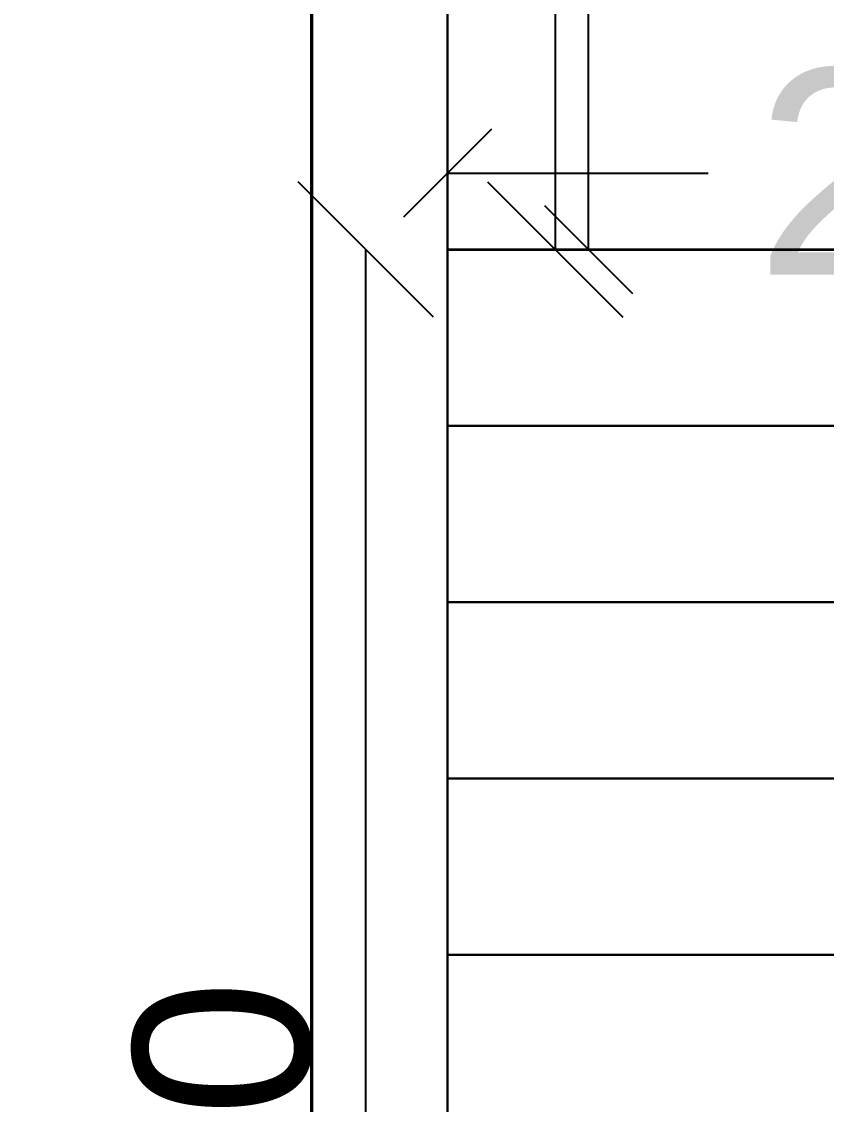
# Model space of a CAD drawing. Header units: metres. Extents: x 0 to 298, y 0 to 162.
# Drawn here: x 195.158 to 196.526, y 103.363 to 105.205 of the extents above; entities that cross this region are included whole.
import ezdxf

# ---------------------------------------------------------------- set-up
doc = ezdxf.new("R2010")
doc.units = ezdxf.units.M
doc.header["$MEASUREMENT"] = 0
doc.layers.add('BLK_1_FLR_0_CARPET_AREA', color=10, linetype='Continuous')
doc.layers.add('BLK_1_FLR_0_REGULAR_ROOM_3', color=117, linetype='Continuous')
for name, color, linetype, lineweight in [('BLK_1_FLR_0_STAIR_1', 4, 'Continuous', 30), ('BLK_1_FLR_0_STAIR_1_FLIGHT_1', 4, 'Continuous', 30), ('BLK_1_FLR_0_STAIR_1_LANDING_1', 4, 'Continuous', 30)]:
    doc.layers.add(name, color=color, linetype=linetype, lineweight=lineweight)
doc.styles.add('arial', font='arial.ttf')
doc.styles.get("Standard").update_dxf_attribs({"font": 'arial.ttf', "height": 0.35})
doc.dimstyles.new('CIVIL Mt.', dxfattribs={"dimscale": 0, "dimtxt": 0.23, "dimasz": 0.15, "dimexe": 0.18, "dimexo": 0.0625, "dimgap": 0.1, "dimtad": 0, "dimzin": 0, "dimdsep": 46, "dimtxsty": 'Standard', "dimblk": 'OBLIQUE', "dimcen": 0.09, "dimse1": 1, "dimse2": 1, "dimclrd": 253, "dimclrt": 4, "dimadec": 0, "dimazin": 0, "dimtfac": 1, "dimtofl": 0, "dimtmove": 1, "dimatfit": 1, "dimfxl": 0, "dimfrac": 2, "dimtolj": 1, "dimtzin": 0, "dimarcsym": 0})
doc.dimstyles.new('OPEN SPACE', dxfattribs={"dimtxt": 0.3, "dimasz": 0.23, "dimexe": 0.1875, "dimexo": 0.0625, "dimgap": 0.09, "dimtad": 3, "dimzin": 0, "dimdsep": 46, "dimtxsty": 'arial', "dimblk": 'OBLIQUE', "dimcen": 0.09, "dimse1": 1, "dimse2": 1, "dimclrd": 6, "dimclre": 6, "dimclrt": 7, "dimadec": 0, "dimazin": 0, "dimtfac": 0.5, "dimtix": 1, "dimtmove": 0, "dimatfit": 3, "dimfxl": 0, "dimtolj": 1, "dimtzin": 0, "dimarcsym": 0})

# ---------------------------------------------------------------- blocks, each defined once
blk = doc.blocks.new('_Oblique')
at = {"color": 0, "linetype": 'ByBlock', "lineweight": -2}
blk.add_line((-0.5, -0.5), (0.5, 0.5), dxfattribs=at)
blk = doc.blocks.new('*D46')
at = {"color": 253, "lineweight": -2, "ltscale": 0.25}
for p, q in [((196.1219, 106.8172), (196.1219, 106.3742)), ((196.1219, 104.8172), (196.1219, 105.2602))]:
    blk.add_line(p, q, dxfattribs=at)
at = {"layer": 'Defpoints', "color": 0, "lineweight": 35, "ltscale": 0.25}
for p in [(196.1219, 106.8172), (196.191, 106.8172), (196.191, 104.8172)]:
    blk.add_point(p, dxfattribs=at)
at = {"color": 253, "lineweight": -2, "ltscale": 0.25, "xscale": 0.15, "yscale": 0.15, "zscale": 0.15}
for p, rotation in [((196.1219, 106.8172), 90), ((196.1219, 104.8172), 270)]:
    blk.add_blockref('_Oblique', p, dxfattribs=dict(at, rotation=rotation))
at = {"color": 4, "ltscale": 0.25, "insert": (196.1219, 105.8172), "char_height": 0.35, "attachment_point": 5, "rotation": 90}
blk.add_mtext('\\A1;2.00', dxfattribs=at)
blk = doc.blocks.new('*D48')
at = {"color": 253, "lineweight": -2, "ltscale": 0.25}
for p, q in [((195.882, 104.9471), (196.3251, 104.9471)), ((197.882, 104.9471), (197.439, 104.9471))]:
    blk.add_line(p, q, dxfattribs=at)
at = {"layer": 'Defpoints', "color": 0, "lineweight": 35, "ltscale": 0.25}
for p in [(195.882, 104.9471), (195.882, 104.8172), (197.882, 104.8172)]:
    blk.add_point(p, dxfattribs=at)
at = {"color": 253, "lineweight": -2, "ltscale": 0.25, "xscale": 0.15, "yscale": 0.15, "zscale": 0.15, "rotation": 180}
blk.add_blockref('_Oblique', (195.882, 104.9471), dxfattribs=at)
at = {"color": 253, "lineweight": -2, "ltscale": 0.25, "xscale": 0.15, "yscale": 0.15, "zscale": 0.15}
blk.add_blockref('_Oblique', (197.882, 104.9471), dxfattribs=at)
at = {"color": 4, "ltscale": 0.25, "insert": (196.882, 104.9471), "char_height": 0.35, "attachment_point": 5}
blk.add_mtext('\\A1;2.00', dxfattribs=at)
blk = doc.blocks.new('*D418')
at = {"layer": 'BLK_1_FLR_0_STAIR_1_LANDING_1', "color": 2, "lineweight": -2}
blk.add_line((196.0651, 106.8169), (196.0651, 104.8172), dxfattribs=at)
at = {"layer": 'Defpoints', "color": 0, "lineweight": 35}
for p in [(195.882, 106.8169), (195.8822, 104.8172), (196.0651, 104.8172)]:
    blk.add_point(p, dxfattribs=at)
at = {"layer": 'BLK_1_FLR_0_STAIR_1_LANDING_1', "color": 2, "lineweight": -2, "xscale": 0.23, "yscale": 0.23, "zscale": 0.23}
for p, rotation in [((196.0651, 106.8169), 90), ((196.0651, 104.8172), 270)]:
    blk.add_blockref('_Oblique', p, dxfattribs=dict(at, rotation=rotation))
at = {"layer": 'BLK_1_FLR_0_STAIR_1_LANDING_1', "color": 2, "insert": (195.8219, 105.8171), "char_height": 0.3, "attachment_point": 5, "rotation": 90, "style": 'arial'}
blk.add_mtext('\\A1;2.00', dxfattribs=at)
blk = doc.blocks.new('*D419')
at = {"layer": 'BLK_1_FLR_0_STAIR_1_FLIGHT_1', "color": 1, "linetype": 'Continuous', "lineweight": -2}
blk.add_line((195.7431, 101.5172), (195.7431, 104.8172), dxfattribs=at)
at = {"layer": 'Defpoints', "color": 0, "linetype": 'Continuous', "lineweight": 35}
for p in [(195.7431, 104.8172), (195.8822, 104.8172), (195.8822, 101.5172)]:
    blk.add_point(p, dxfattribs=at)
at = {"layer": 'BLK_1_FLR_0_STAIR_1_FLIGHT_1', "color": 1, "linetype": 'Continuous', "lineweight": -2, "xscale": 0.23, "yscale": 0.23, "zscale": 0.23}
for p, rotation in [((195.7431, 104.8172), 90), ((195.7431, 101.5172), 270)]:
    blk.add_blockref('_Oblique', p, dxfattribs=dict(at, rotation=rotation))
at = {"layer": 'BLK_1_FLR_0_STAIR_1_FLIGHT_1', "color": 1, "linetype": 'Continuous', "insert": (195.4998, 103.1672), "char_height": 0.3, "attachment_point": 5, "rotation": 90, "style": 'arial'}
blk.add_mtext('\\A1;3.30', dxfattribs=at)

msp = doc.modelspace()

# ---------------------------------------------------------------- linework, layer by layer
at = {"ltscale": 0.25}
for p, q in [((195.65203, 106.8172), (195.65203, 98.6672)), ((195.88203, 106.8172), (195.88203, 98.6672)), ((195.88203, 104.8172), (199.98203, 104.8172)), ((197.88203, 104.5172), (195.88203, 104.5172)), ((197.88203, 104.2172), (195.88203, 104.2172)), ((197.88203, 103.9172), (195.88203, 103.9172)), ((197.88203, 103.6172), (195.88203, 103.6172))]:
    msp.add_line(p, q, dxfattribs=at)
at = {"lineweight": 35}
msp.add_line((195.88224, 104.8172), (199.98238, 104.8172), dxfattribs=at)
at = {"layer": 'BLK_1_FLR_0_CARPET_AREA', "color": 15, "linetype": 'Continuous', "lineweight": 30}
msp.add_lwpolyline([(173.36408, 98.6672), (195.88203, 98.6672), (195.88224, 106.8172), (199.98203, 106.8172), (199.98203, 98.6672), (200.21203, 98.6672), (200.21203, 106.8172), (202.33203, 106.8172), (202.33203, 98.6672), (224.97038, 98.6672), (224.97106, 96.4572), (218.74083, 96.4572), (218.74083, 96.2272), (224.97108, 96.22761), (224.9716, 92.12751), (216.53083, 92.12751), (216.53083, 96.45744), (183.12038, 96.4572), (183.12038, 88.5422), (180.91038, 88.5422)], dxfattribs=at)
msp.add_lwpolyline([(188.33038, 98.8972), (195.65038, 98.8972), (195.65038, 106.8172), (188.33038, 106.8172)], close=True, dxfattribs=at)
at = {"layer": 'BLK_1_FLR_0_REGULAR_ROOM_3', "color": 3, "lineweight": 30}
msp.add_lwpolyline([(188.33038, 98.8972), (195.65038, 98.8972), (195.65038, 106.8172), (188.33038, 106.8172)], close=True, dxfattribs=at)
at = {"layer": 'BLK_1_FLR_0_STAIR_1', "color": 1, "linetype": 'Continuous'}
msp.add_lwpolyline([(195.88224, 106.8172), (195.88224, 101.5172), (199.98224, 101.5172), (199.98224, 106.8172)], close=True, dxfattribs=at)
at = {"layer": 'BLK_1_FLR_0_STAIR_1_FLIGHT_1', "color": 7}
for p, q in [((195.88224, 104.8172), (197.88224, 104.8172)), ((195.88224, 104.5172), (197.88224, 104.5172)), ((195.8821, 104.2172), (197.8821, 104.2172)), ((195.8821, 103.9172), (197.8821, 103.9172)), ((195.88224, 103.6172), (197.88224, 103.6172))]:
    msp.add_line(p, q, dxfattribs=at)
msp.add_lwpolyline([(197.88224, 101.5172), (197.88224, 104.8172), (195.88224, 104.8172), (195.88224, 101.5172)], close=True, dxfattribs=at)
at = {"layer": 'BLK_1_FLR_0_STAIR_1_LANDING_1', "color": 7}
msp.add_lwpolyline([(195.88224, 106.8172), (195.88224, 104.8172), (199.98224, 104.8172), (199.98224, 106.8172)], close=True, dxfattribs=at)

# ---------------------------------------------------------------- dimensions: what is measured, and where the dimension line sits
at = {"ltscale": 0.25}
for p1, p2, distance, picture, middle in [((196.19101, 104.8172), (196.19101, 106.8172), 0.0691, '*D46', (196.12191, 105.8172)), ((197.88203, 104.8172), (195.88203, 104.8172), -0.12985, '*D48', (196.88203, 104.94705))]:
    dim = msp.add_aligned_dim(p1=p1, p2=p2, distance=distance, dimstyle='CIVIL Mt.', override={"dimscale": 1}, dxfattribs=at)
    dim.commit()
    dim.dimension.update_dxf_attribs({"geometry": picture, "text_midpoint": middle})
at = {"layer": 'BLK_1_FLR_0_STAIR_1_FLIGHT_1', "color": 1, "linetype": 'Continuous'}
dim = msp.add_linear_dim(base=(195.74307, 104.8172), p1=(195.88224, 101.5172), p2=(195.88224, 104.8172), angle=270, dimstyle='OPEN SPACE', override={"dimpost": '\\X', "dimclrd": 1, "dimclrt": 1}, dxfattribs=at)
dim.commit()
dim.dimension.update_dxf_attribs({"geometry": '*D419', "text_midpoint": (195.4998, 103.1672)})
at = {"layer": 'BLK_1_FLR_0_STAIR_1_LANDING_1', "color": 2}
dim = msp.add_linear_dim(base=(196.06512, 104.8172), p1=(195.88203, 106.81692), p2=(195.88224, 104.8172), angle=270, dimstyle='OPEN SPACE', override={"dimpost": '\\X', "dimclrd": 2, "dimclrt": 2}, dxfattribs=at)
dim.commit()
dim.dimension.update_dxf_attribs({"geometry": '*D418', "text_midpoint": (195.82195, 105.81706)})

doc.saveas('drawing.dxf')
